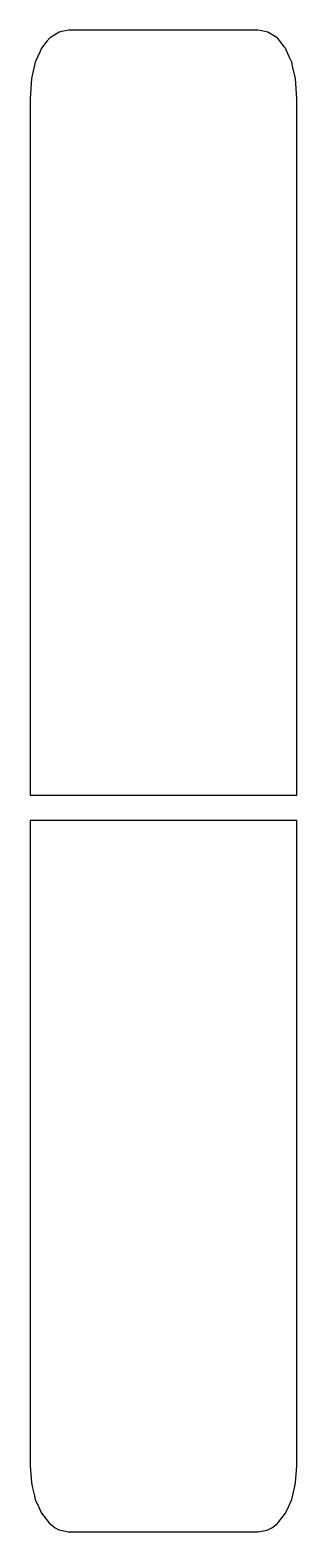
# Model space of a CAD drawing. Header units: metres. Extents: x 2.4 to 16, y -11 to 65.7.
import ezdxf

# ---------------------------------------------------------------- set-up
doc = ezdxf.new("R2010")
doc.units = ezdxf.units.M

msp = doc.modelspace()

# ---------------------------------------------------------------- linework, layer by layer
for p, q in [((3.4, 65.272), (3.271, 65.123)), ((3.439, 65.296), (3.4, 65.272)), ((3.882, 65.572), (3.439, 65.296)), ((3.996, 65.594), (3.882, 65.572)), ((4.4, 65.674), (3.996, 65.594)), ((6.86, 65.674), (4.4, 65.674)), ((14, 65.674), (6.86, 65.674)), ((14.127, 65.649), (14, 65.674)), ((14.518, 65.572), (14.127, 65.649)), ((14.607, 65.516), (14.518, 65.572)), ((15, 65.272), (14.607, 65.516)), ((15.024, 65.244), (15, 65.272)), ((15.129, 65.123), (15.024, 65.244)), ((2.893, 64.538), (2.668, 64.032)), ((2.986, 64.746), (2.893, 64.538)), ((3.271, 65.123), (2.986, 64.746)), ((15.355, 64.824), (15.129, 65.123)), ((15.414, 64.746), (15.355, 64.824)), ((15.607, 64.312), (15.414, 64.746)), ((2.668, 64.032), (2.47, 63.208)), ((15.732, 64.032), (15.607, 64.312)), ((15.796, 63.764), (15.732, 64.032)), ((15.932, 63.199), (15.796, 63.764)), ((2.468, 63.193), (2.4, 62.158)), ((2.47, 63.208), (2.468, 63.199)), ((2.468, 63.199), (2.468, 63.193)), ((15.932, 63.193), (15.932, 63.199)), ((16, 62.158), (15.932, 63.193)), ((2.4, 62.158), (2.4, 62.022)), ((16, 62), (16, 62.158)), ((2.4, 62.022), (2.4, 62.017)), ((2.4, 62.017), (2.4, 60.476)), ((16, 60.359), (16, 62)), ((2.4, 60.476), (2.4, 59.065)), ((16, 58.934), (16, 60.359)), ((2.4, 59.065), (2.4, 58.993)), ((2.4, 58.993), (2.4, 57.632)), ((16, 57.621), (16, 58.934)), ((2.4, 57.632), (2.4, 57.545)), ((2.4, 57.545), (2.4, 56.198)), ((16, 56.34), (16, 57.621)), ((16, 57.621), (16, 57.621)), ((2.4, 56.198), (2.4, 56.111)), ((2.4, 56.111), (2.4, 56.038)), ((2.4, 56.038), (2.4, 55.986)), ((2.4, 55.986), (2.4, 55.297)), ((16, 56.162), (16, 56.34)), ((16, 55.997), (16, 56.162)), ((16, 53.259), (16, 55.997)), ((2.4, 55.297), (2.4, 54.599)), ((2.4, 54.599), (2.4, 53.259)), ((2.4, 53.259), (2.4, 51.224)), ((16, 51.224), (16, 53.259)), ((2.4, 51.224), (2.4, 45.138)), ((16, 45.138), (16, 51.224)), ((2.4, 45.138), (2.4, 26.647)), ((16, 26.647), (16, 45.138)), ((2.4, 26.647), (4.433, 26.647)), ((4.433, 26.647), (16, 26.647)), ((13.967, 25.353), (2.4, 25.353)), ((2.4, 25.353), (2.4, 8.441)), ((16, 25.353), (13.967, 25.353)), ((16, 8.441), (16, 25.353)), ((2.4, 8.441), (2.4, 4.078)), ((16, 4.078), (16, 8.441)), ((16, 8.441), (16, 8.441)), ((2.4, 4.078), (2.4, 1.622)), ((16, 1.622), (16, 4.078)), ((2.4, 1.622), (2.4, 0.525)), ((16, -0.992), (16, 1.622)), ((2.4, 0.525), (2.4, -0.359)), ((2.4, -0.359), (2.4, -1.12)), ((2.4, -1.12), (2.4, -1.187)), ((2.4, -1.187), (2.4, -1.27)), ((2.4, -1.27), (2.4, -1.362)), ((2.4, -1.362), (2.4, -2.738)), ((16, -1.171), (16, -0.992)), ((16, -1.37), (16, -1.171)), ((16, -2.664), (16, -1.37)), ((2.4, -2.738), (2.4, -2.825)), ((2.4, -2.825), (2.4, -4.23)), ((16, -4.026), (16, -2.664)), ((2.4, -4.23), (2.4, -5.728)), ((16, -5.553), (16, -4.026)), ((2.4, -5.728), (2.4, -5.773)), ((2.4, -5.773), (2.4, -7.398)), ((16, -7.391), (16, -5.553)), ((2.4, -7.398), (2.4, -7.399)), ((2.4, -7.399), (2.4, -7.432)), ((2.4, -7.432), (2.409, -7.573)), ((2.409, -7.573), (2.468, -8.443)), ((15.932, -8.443), (15.991, -7.573)), ((15.991, -7.573), (16, -7.432)), ((16, -7.432), (16, -7.391)), ((2.468, -8.443), (2.486, -8.528)), ((2.486, -8.528), (2.52, -8.695)), ((2.52, -8.695), (2.623, -9.114)), ((2.623, -9.114), (2.668, -9.297)), ((15.732, -9.297), (15.88, -8.695)), ((15.88, -8.695), (15.932, -8.443)), ((2.668, -9.297), (2.828, -9.649)), ((2.828, -9.649), (2.986, -9.995)), ((15.414, -9.995), (15.582, -9.626)), ((15.582, -9.626), (15.732, -9.297)), ((2.986, -9.995), (3.097, -10.14)), ((3.097, -10.14), (3.4, -10.531)), ((3.4, -10.531), (3.438, -10.558)), ((3.438, -10.558), (3.687, -10.732)), ((14.713, -10.732), (15, -10.531)), ((15, -10.531), (15.051, -10.465)), ((15.051, -10.465), (15.414, -9.995)), ((3.687, -10.732), (3.859, -10.836)), ((3.859, -10.836), (3.882, -10.85)), ((3.882, -10.85), (4.351, -10.941)), ((4.351, -10.941), (4.4, -10.95)), ((4.4, -10.95), (13.063, -10.95)), ((13.063, -10.95), (14, -10.95)), ((14, -10.95), (14.489, -10.856)), ((14.489, -10.856), (14.518, -10.85)), ((14.518, -10.85), (14.713, -10.732))]:
    msp.add_line(p, q)

doc.saveas('drawing.dxf')
